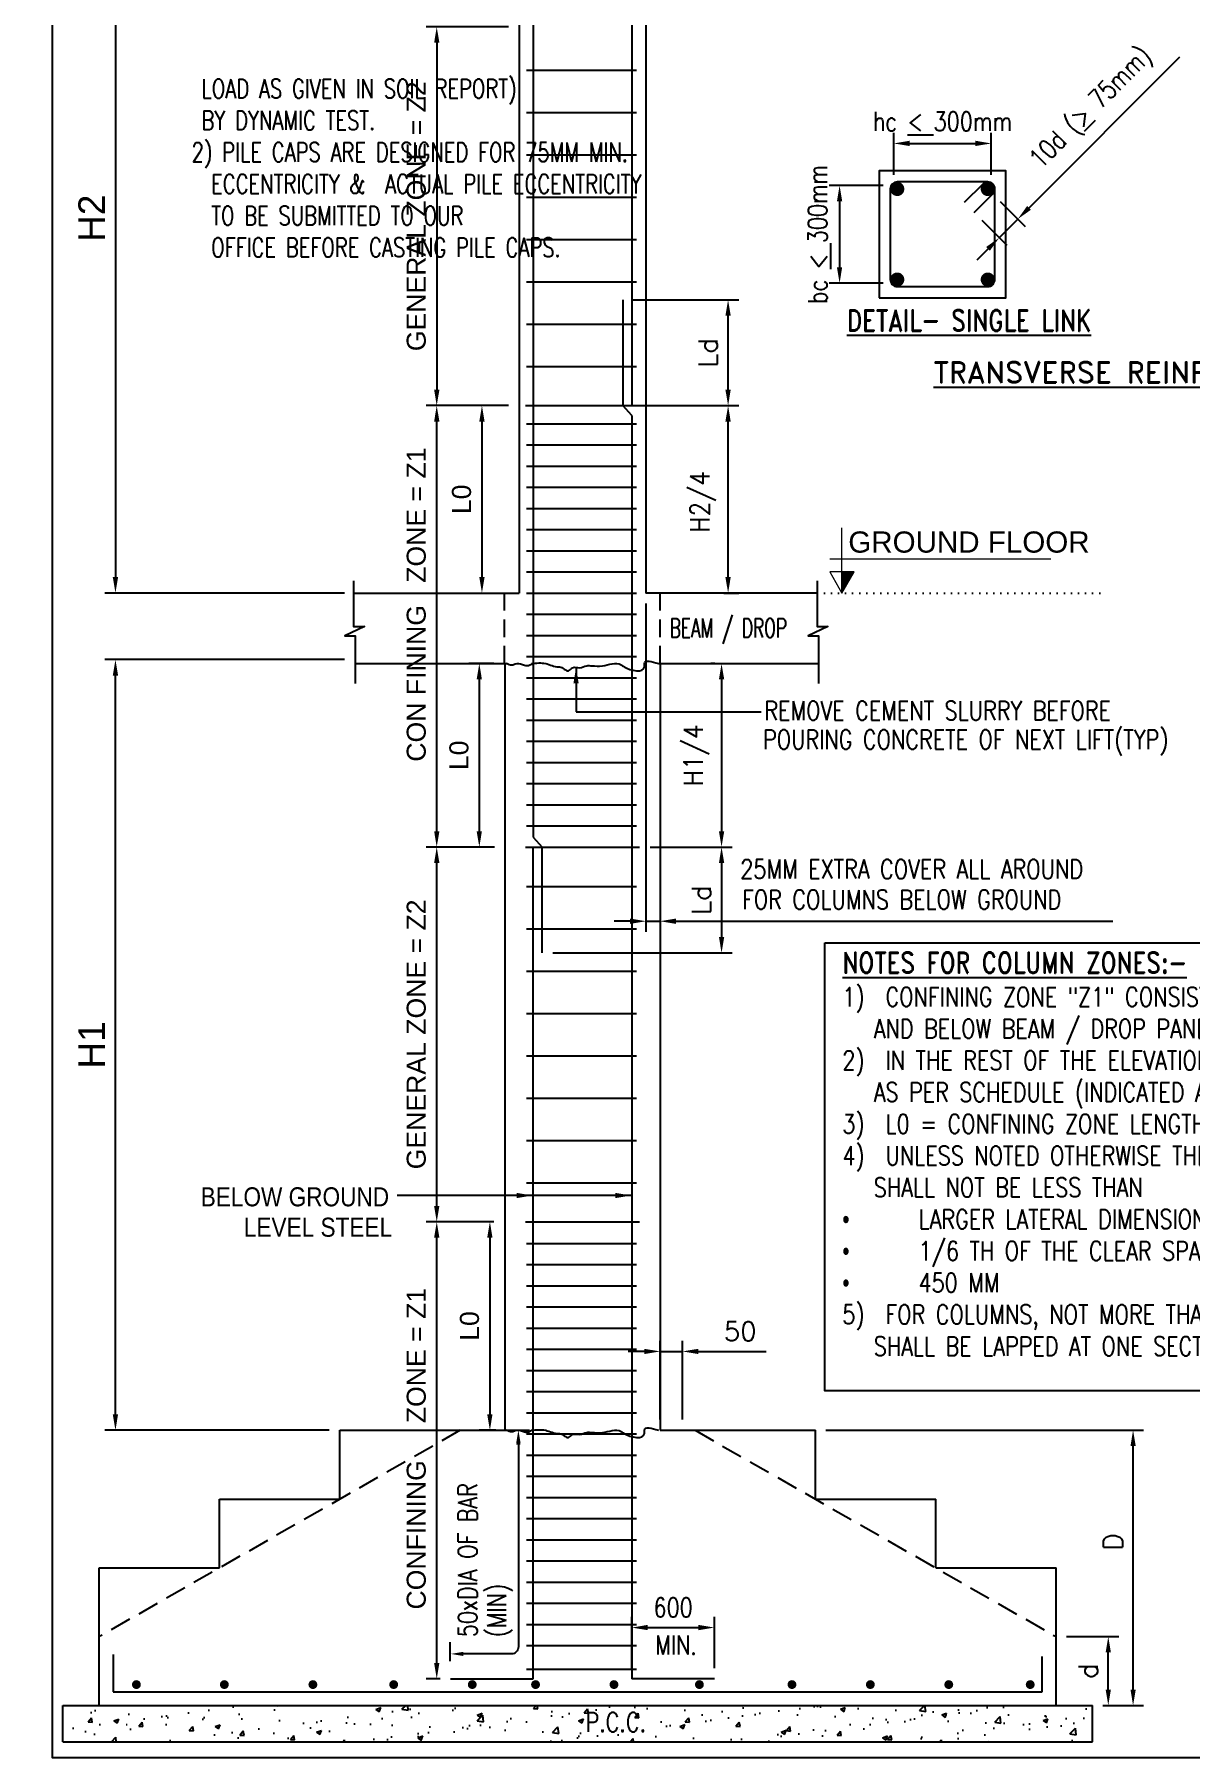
# Model space of a CAD drawing. Header units: inches. Extents: x 74008 to 297778, y 30011 to 129011.
# Drawn here: x 115910 to 132305, y 83431 to 107851 of the extents above; entities that cross this region are included whole.
import ezdxf

# ---------------------------------------------------------------- set-up
doc = ezdxf.new("R2010")
doc.units = ezdxf.units.IN
doc.header["$MEASUREMENT"] = 0
doc.linetypes.add('DOT', pattern=[0.25, 0, -0.25])
doc.linetypes.add('HIDDEN', pattern=[0.375, 0.25, -0.125])
for name, color, linetype in [('BEAM', 7, 'Continuous'), ('BEAM_BAR', 4, 'Continuous'), ('BEAM_DETAILING_DIMENSION_ARROW', 9, 'Continuous'), ('BEAM_DETAILING_TITLE', 7, 'Continuous'), ('BEAM_LAYOUT_TEXT', 7, 'Continuous'), ('BEAM_STEEL_TEXT', 7, 'Continuous'), ('HATCH', 8, 'Continuous'), ('TEXT', 7, 'Continuous')]:
    doc.layers.add(name, color=color, linetype=linetype)
doc.layers.add('Level', color=1, linetype='Continuous', lineweight=15)
doc.styles.add('ARIAL', font='arial.ttf')
doc.styles.add('ROMAND', font='romanD.shx')
doc.styles.add('ROMANS', font='romans.shx')
doc.dimstyles.new('DIM-150', dxfattribs={"dimscale": 150, "dimtxt": 1.8, "dimasz": 1.25, "dimexe": 1, "dimexo": 1, "dimgap": 1, "dimtad": 1, "dimdec": 0, "dimzin": 0, "dimdsep": 46, "dimtxsty": 'ROMANS', "dimblk2": 'DOT', "dimcen": 0.0625, "dimdle": 0.5, "dimclrd": 9, "dimclre": 9, "dimclrt": 7, "dimadec": 0, "dimazin": 0, "dimtfac": 1, "dimtdec": 0, "dimtmove": 0, "dimatfit": 3, "dimfxl": 0, "dimtolj": 1, "dimtzin": 3, "dimarcsym": 0})

# ---------------------------------------------------------------- blocks, each defined once
blk = doc.blocks.new('*D102')
at = {"layer": 'BEAM_DETAILING_DIMENSION_ARROW', "color": 9, "lineweight": -2}
for p, q in [((122632, 102591), (122106, 102591)), ((122256, 102366), (122256, 100160)), ((122089, 99935), (122406, 99935))]:
    blk.add_line(p, q, dxfattribs=at)
at = {"layer": 'BEAM_DETAILING_DIMENSION_ARROW', "color": 9}
for points in [[(122219, 102366), (122294, 102366), (122256, 102591)], [(122219, 100160), (122294, 100160), (122256, 99935)]]:
    blk.add_solid(points, dxfattribs=at)
at = {"layer": 'DEFPOINTS', "color": 0}
for p in [(122782, 102591), (121939, 99935), (122256, 99935)]:
    blk.add_point(p, dxfattribs=at)
at = {"layer": 'BEAM_DETAILING_DIMENSION_ARROW', "color": 7, "insert": (121968, 101263), "char_height": 270, "attachment_point": 5, "rotation": 90, "style": 'ROMANS'}
blk.add_mtext('\\A1;{\\fArial|b0|i0|c0|p34;\\C6;L0}', dxfattribs=at)
blk = doc.blocks.new('_DOT')
at = {"color": 0, "linetype": 'ByBlock'}
blk.add_line((-0.5, 0), (-1, 0), dxfattribs=at)
at = {"color": 0, "linetype": 'ByBlock', "const_width": 0.5}
blk.add_lwpolyline([(-0.25, 0, 1), (0.25, 0, 1)], format="xyb", close=True, dxfattribs=at)
blk = doc.blocks.new('*D103')
at = {"layer": 'BEAM_DETAILING_DIMENSION_ARROW', "color": 9, "lineweight": -2}
for p, q in [((122427, 98935), (122069, 98935)), ((122219, 98710), (122219, 96560)), ((122432, 96335), (122069, 96335))]:
    blk.add_line(p, q, dxfattribs=at)
at = {"layer": 'BEAM_DETAILING_DIMENSION_ARROW', "color": 9}
for points in [[(122181, 98710), (122256, 98710), (122219, 98935)], [(122181, 96560), (122256, 96560), (122219, 96335)]]:
    blk.add_solid(points, dxfattribs=at)
at = {"layer": 'DEFPOINTS', "color": 0}
for p in [(122577, 98935), (122219, 96335), (122582, 96335)]:
    blk.add_point(p, dxfattribs=at)
at = {"layer": 'BEAM_DETAILING_DIMENSION_ARROW', "color": 7, "insert": (121931, 97635), "char_height": 270, "attachment_point": 5, "rotation": 90, "style": 'ROMANS'}
blk.add_mtext('\\A1;{\\fArial|b0|i0|c0|p34;\\C6;L0}', dxfattribs=at)
blk = doc.blocks.new('*D104')
at = {"layer": 'BEAM_DETAILING_DIMENSION_ARROW', "color": 9, "lineweight": -2}
for p, q in [((124382, 84696), (124382, 85423)), ((124607, 85273), (125327, 85273)), ((125552, 84696), (125552, 85423))]:
    blk.add_line(p, q, dxfattribs=at)
at = {"layer": 'BEAM_DETAILING_DIMENSION_ARROW', "color": 9}
for points in [[(124607, 85311), (124607, 85236), (124382, 85273)], [(125327, 85311), (125327, 85236), (125552, 85273)]]:
    blk.add_solid(points, dxfattribs=at)
at = {"layer": 'DEFPOINTS', "color": 0}
for p in [(125552, 85273), (124382, 84546), (125552, 84546)]:
    blk.add_point(p, dxfattribs=at)
at = {"layer": 'BEAM_DETAILING_DIMENSION_ARROW', "color": 7, "insert": (124967, 85558), "char_height": 270, "attachment_point": 5, "style": 'ROMANS'}
blk.add_mtext('\\A1;{\\W0.8;600}', dxfattribs=at)
blk = doc.blocks.new('*D105')
at = {"layer": 'BEAM_DETAILING_DIMENSION_ARROW', "color": 9, "lineweight": -2}
for p, q in [((130547, 85145), (131288, 85145)), ((131138, 84395), (131138, 84920)), ((131062, 84170), (131288, 84170))]:
    blk.add_line(p, q, dxfattribs=at)
at = {"layer": 'BEAM_DETAILING_DIMENSION_ARROW', "color": 9}
for points in [[(131101, 84920), (131176, 84920), (131138, 85145)], [(131101, 84395), (131176, 84395), (131138, 84170)]]:
    blk.add_solid(points, dxfattribs=at)
at = {"layer": 'DEFPOINTS', "color": 0}
for p in [(130397, 85145), (131138, 85145), (130912, 84170)]:
    blk.add_point(p, dxfattribs=at)
at = {"layer": 'BEAM_DETAILING_DIMENSION_ARROW', "color": 7, "insert": (130853, 84657), "char_height": 270, "attachment_point": 5, "rotation": 90, "style": 'ROMANS'}
blk.add_mtext('\\A1;d', dxfattribs=at)
blk = doc.blocks.new('*D106')
at = {"layer": 'BEAM_DETAILING_DIMENSION_ARROW', "color": 9, "lineweight": -2}
for p, q in [((124557, 89187), (124332, 89187)), ((124782, 88220), (124782, 89337)), ((124782, 89187), (125101, 89187)), ((125101, 88220), (125101, 89337)), ((125326, 89187), (126288, 89187))]:
    blk.add_line(p, q, dxfattribs=at)
at = {"layer": 'BEAM_DETAILING_DIMENSION_ARROW', "color": 9}
for points in [[(124557, 89224), (124557, 89149), (124782, 89187)], [(125326, 89224), (125326, 89149), (125101, 89187)]]:
    blk.add_solid(points, dxfattribs=at)
at = {"layer": 'DEFPOINTS', "color": 0}
for p in [(124782, 89187), (124782, 88070), (125101, 88070)]:
    blk.add_point(p, dxfattribs=at)
at = {"layer": 'BEAM_DETAILING_DIMENSION_ARROW', "color": 7, "insert": (125919, 89472), "char_height": 270, "attachment_point": 5, "style": 'ROMANS'}
blk.add_mtext('\\A1;50', dxfattribs=at)
blk = doc.blocks.new('*D107')
at = {"layer": 'BEAM_DETAILING_DIMENSION_ARROW', "color": 9, "lineweight": -2}
for p, q in [((127135, 88070), (131640, 88070)), ((131490, 84395), (131490, 87845)), ((131244, 84170), (131640, 84170))]:
    blk.add_line(p, q, dxfattribs=at)
at = {"layer": 'BEAM_DETAILING_DIMENSION_ARROW', "color": 9}
for points in [[(131453, 87845), (131528, 87845), (131490, 88070)], [(131453, 84395), (131528, 84395), (131490, 84170)]]:
    blk.add_solid(points, dxfattribs=at)
at = {"layer": 'DEFPOINTS', "color": 0}
for p in [(126985, 88070), (131490, 88070), (131094, 84170)]:
    blk.add_point(p, dxfattribs=at)
at = {"layer": 'BEAM_DETAILING_DIMENSION_ARROW', "color": 7, "insert": (131205, 86490), "char_height": 270, "attachment_point": 5, "rotation": 90, "style": 'ROMANS'}
blk.add_mtext('\\A1;D', dxfattribs=at)
blk = doc.blocks.new('*D108')
at = {"layer": 'BEAM_DETAILING_DIMENSION_ARROW', "color": 9, "lineweight": -2}
for p, q in [((124582, 99785), (124582, 95134)), ((124357, 95284), (124132, 95284)), ((124582, 95284), (124782, 95284)), ((124782, 95286), (124782, 95134)), ((125007, 95284), (131203, 95284))]:
    blk.add_line(p, q, dxfattribs=at)
at = {"layer": 'BEAM_DETAILING_DIMENSION_ARROW', "color": 9}
for points in [[(124357, 95321), (124357, 95246), (124582, 95284)], [(125007, 95321), (125007, 95246), (124782, 95284)]]:
    blk.add_solid(points, dxfattribs=at)
at = {"layer": 'DEFPOINTS', "color": 0}
for p in [(124582, 99935), (124582, 95284), (124782, 95436)]:
    blk.add_point(p, dxfattribs=at)
blk = doc.blocks.new('*D45')
at = {"layer": 'BEAM_DETAILING_DIMENSION_ARROW', "color": 9, "lineweight": -2}
for p, q in [((128096, 105861), (128096, 106457)), ((128321, 106307), (129254, 106307)), ((129479, 105861), (129479, 106457))]:
    blk.add_line(p, q, dxfattribs=at)
at = {"layer": 'BEAM_DETAILING_DIMENSION_ARROW', "color": 9}
for points in [[(128321, 106345), (128321, 106270), (128096, 106307)], [(129254, 106345), (129254, 106270), (129479, 106307)]]:
    blk.add_solid(points, dxfattribs=at)
at = {"layer": 'DEFPOINTS', "color": 0}
for p in [(129479, 106307), (128096, 105711), (129479, 105711)]:
    blk.add_point(p, dxfattribs=at)
at = {"layer": 'BEAM_DETAILING_DIMENSION_ARROW', "color": 7, "insert": (128787, 106619), "char_height": 270, "attachment_point": 5, "style": 'ROMANS'}
blk.add_mtext('\\A1;{\\W0.8;hc \\L<\\l 300mm}', dxfattribs=at)
blk = doc.blocks.new('*D46')
at = {"layer": 'BEAM_DETAILING_DIMENSION_ARROW', "color": 9, "lineweight": -2}
for p, q in [((127946, 105711), (127178, 105711)), ((127328, 105486), (127328, 104553)), ((127946, 104328), (127178, 104328))]:
    blk.add_line(p, q, dxfattribs=at)
at = {"layer": 'BEAM_DETAILING_DIMENSION_ARROW', "color": 9}
for points in [[(127290, 105486), (127365, 105486), (127328, 105711)], [(127290, 104553), (127365, 104553), (127328, 104328)]]:
    blk.add_solid(points, dxfattribs=at)
at = {"layer": 'DEFPOINTS', "color": 0}
for p in [(128096, 105711), (127328, 104328), (128096, 104328)]:
    blk.add_point(p, dxfattribs=at)
at = {"layer": 'BEAM_DETAILING_DIMENSION_ARROW', "color": 7, "insert": (127016, 105019), "char_height": 270, "attachment_point": 5, "rotation": 90, "style": 'ROMANS'}
blk.add_mtext('\\A1;{\\W0.8;bc \\L<\\l 300mm}', dxfattribs=at)
blk = doc.blocks.new('*D198')
at = {"layer": 'BEAM_DETAILING_DIMENSION_ARROW', "color": 9, "lineweight": -2}
for p, q in [((130015, 105394), (132153, 107533)), ((129606, 105484), (129962, 105129)), ((129343, 105221), (129698, 104865)), ((129592, 104971), (129855, 105235)), ((129433, 104812), (129274, 104653))]:
    blk.add_line(p, q, dxfattribs=at)
at = {"layer": 'BEAM_DETAILING_DIMENSION_ARROW', "color": 9}
for points in [[(129988, 105421), (130041, 105367), (129855, 105235)], [(129406, 104839), (129459, 104786), (129592, 104971)]]:
    blk.add_solid(points, dxfattribs=at)
at = {"layer": 'DEFPOINTS', "color": 0}
for p in [(129500, 105590), (129236, 105327), (129855, 105235)]:
    blk.add_point(p, dxfattribs=at)
at = {"layer": 'BEAM_DETAILING_DIMENSION_ARROW', "color": 7, "insert": (130912, 106794), "char_height": 270, "attachment_point": 5, "rotation": 45, "style": 'ROMANS'}
blk.add_mtext('\\A1;{\\W0.8;10d (\\L>\\l 75mm)}', dxfattribs=at)
blk = doc.blocks.new('*D202')
at = {"layer": 'BEAM_DETAILING_DIMENSION_ARROW', "color": 9, "lineweight": -2}
for p, q in [((120306, 110558), (116909, 110558)), ((117059, 110333), (117059, 100160)), ((120306, 99935), (116909, 99935))]:
    blk.add_line(p, q, dxfattribs=at)
at = {"layer": 'BEAM_DETAILING_DIMENSION_ARROW', "color": 9}
for points in [[(117021, 110333), (117096, 110333), (117059, 110558)], [(117021, 100160), (117096, 100160), (117059, 99935)]]:
    blk.add_solid(points, dxfattribs=at)
at = {"layer": 'DEFPOINTS', "color": 0}
for p in [(120456, 110558), (117059, 99935), (120456, 99935)]:
    blk.add_point(p, dxfattribs=at)
at = {"layer": 'BEAM_DETAILING_DIMENSION_ARROW', "color": 7, "insert": (116721, 105247), "char_height": 270, "attachment_point": 5, "rotation": 90, "style": 'ROMANS'}
blk.add_mtext('\\A1;{\\fArial|b0|i0|c0|p34;\\H1.3889x;\\C6;H2}', dxfattribs=at)
blk = doc.blocks.new('*D203')
at = {"layer": 'BEAM_DETAILING_DIMENSION_ARROW', "color": 9, "lineweight": -2}
for p, q in [((120306, 98991), (116909, 98991)), ((117059, 88295), (117059, 98766)), ((120092, 88070), (116909, 88070))]:
    blk.add_line(p, q, dxfattribs=at)
at = {"layer": 'BEAM_DETAILING_DIMENSION_ARROW', "color": 9}
for points in [[(117021, 98766), (117096, 98766), (117059, 98991)], [(117021, 88295), (117096, 88295), (117059, 88070)]]:
    blk.add_solid(points, dxfattribs=at)
at = {"layer": 'DEFPOINTS', "color": 0}
for p in [(117059, 98991), (120456, 98991), (120242, 88070)]:
    blk.add_point(p, dxfattribs=at)
at = {"layer": 'BEAM_DETAILING_DIMENSION_ARROW', "color": 7, "insert": (116721, 93530), "char_height": 270, "attachment_point": 5, "rotation": 90, "style": 'ROMANS'}
blk.add_mtext('\\A1;{\\fArial|b0|i0|c0|p34;\\H1.3889x;\\C6;H1}', dxfattribs=at)
blk = doc.blocks.new('*D15')
at = {"layer": 'BEAM_DETAILING_DIMENSION_ARROW', "color": 9, "lineweight": -2}
for p, q in [((122427, 91024), (122219, 91024)), ((122369, 90799), (122369, 88295)), ((122455, 88070), (122219, 88070))]:
    blk.add_line(p, q, dxfattribs=at)
at = {"layer": 'BEAM_DETAILING_DIMENSION_ARROW', "color": 9}
for points in [[(122331, 90799), (122406, 90799), (122369, 91024)], [(122331, 88295), (122406, 88295), (122369, 88070)]]:
    blk.add_solid(points, dxfattribs=at)
at = {"layer": 'DEFPOINTS', "color": 0}
for p in [(122577, 91024), (122369, 88070), (122605, 88070)]:
    blk.add_point(p, dxfattribs=at)
at = {"layer": 'BEAM_DETAILING_DIMENSION_ARROW', "color": 7, "insert": (122081, 89547), "char_height": 270, "attachment_point": 5, "rotation": 90, "style": 'ROMANS'}
blk.add_mtext('\\A1;{\\fArial|b0|i0|c0|p34;\\C6;L0}', dxfattribs=at)
blk = doc.blocks.new('*D188')
at = {"layer": 'BEAM_DETAILING_DIMENSION_ARROW', "color": 9, "lineweight": -2}
for p, q in [((122427, 91024), (121465, 91024)), ((121615, 84771), (121615, 90799)), ((121662, 84546), (121465, 84546))]:
    blk.add_line(p, q, dxfattribs=at)
at = {"layer": 'BEAM_DETAILING_DIMENSION_ARROW', "color": 9}
for points in [[(121578, 90799), (121653, 90799), (121615, 91024)], [(121578, 84771), (121653, 84771), (121615, 84546)]]:
    blk.add_solid(points, dxfattribs=at)
at = {"layer": 'DEFPOINTS', "color": 0}
for p in [(121615, 91024), (122577, 91024), (121812, 84546)]:
    blk.add_point(p, dxfattribs=at)
at = {"layer": 'BEAM_DETAILING_DIMENSION_ARROW', "color": 7, "insert": (121326, 87808), "char_height": 270, "attachment_point": 5, "rotation": 90, "style": 'ROMANS'}
blk.add_mtext('\\A1;{\\fArial|b0|i0|c0|p34;\\C6;CONFINING     ZONE = Z1}', dxfattribs=at)
blk = doc.blocks.new('*D16')
at = {"layer": 'BEAM_DETAILING_DIMENSION_ARROW', "color": 9, "lineweight": -2}
for p, q in [((122322, 102591), (121465, 102591)), ((121615, 96560), (121615, 102366)), ((122268, 96335), (121465, 96335))]:
    blk.add_line(p, q, dxfattribs=at)
at = {"layer": 'BEAM_DETAILING_DIMENSION_ARROW', "color": 9}
for points in [[(121578, 102366), (121653, 102366), (121615, 102591)], [(121578, 96560), (121653, 96560), (121615, 96335)]]:
    blk.add_solid(points, dxfattribs=at)
at = {"layer": 'DEFPOINTS', "color": 0}
for p in [(121615, 102591), (122472, 102591), (122418, 96335)]:
    blk.add_point(p, dxfattribs=at)
at = {"layer": 'BEAM_DETAILING_DIMENSION_ARROW', "color": 7, "insert": (121326, 99771), "char_height": 270, "attachment_point": 5, "rotation": 90, "style": 'ROMANS'}
blk.add_mtext('\\A1;{\\fArial|b0|i0|c0|p34;\\C6;CON FINING   ZONE = Z1}', dxfattribs=at)
blk = doc.blocks.new('*D17')
at = {"layer": 'BEAM_DETAILING_DIMENSION_ARROW', "color": 9, "lineweight": -2}
for p, q in [((122432, 96335), (121465, 96335)), ((121615, 91249), (121615, 96110)), ((122427, 91024), (121465, 91024))]:
    blk.add_line(p, q, dxfattribs=at)
at = {"layer": 'BEAM_DETAILING_DIMENSION_ARROW', "color": 9}
for points in [[(121578, 96110), (121653, 96110), (121615, 96335)], [(121578, 91249), (121653, 91249), (121615, 91024)]]:
    blk.add_solid(points, dxfattribs=at)
at = {"layer": 'DEFPOINTS', "color": 0}
for p in [(121615, 96335), (122582, 96335), (122577, 91024)]:
    blk.add_point(p, dxfattribs=at)
at = {"layer": 'BEAM_DETAILING_DIMENSION_ARROW', "color": 7, "insert": (121326, 93680), "char_height": 270, "attachment_point": 5, "rotation": 90, "style": 'ROMANS'}
blk.add_mtext('\\A1;{\\fArial|b0|i0|c0|p34;\\C6;GENERAL ZONE = Z2}', dxfattribs=at)
blk = doc.blocks.new('*D18')
at = {"layer": 'BEAM_DETAILING_DIMENSION_ARROW', "color": 9, "lineweight": -2}
for p, q in [((122632, 107958), (121465, 107958)), ((121615, 107733), (121615, 102816)), ((122632, 102591), (121465, 102591))]:
    blk.add_line(p, q, dxfattribs=at)
at = {"layer": 'BEAM_DETAILING_DIMENSION_ARROW', "color": 9}
for points in [[(121578, 107733), (121653, 107733), (121615, 107958)], [(121578, 102816), (121653, 102816), (121615, 102591)]]:
    blk.add_solid(points, dxfattribs=at)
at = {"layer": 'DEFPOINTS', "color": 0}
for p in [(122782, 107958), (121615, 102591), (122782, 102591)]:
    blk.add_point(p, dxfattribs=at)
at = {"layer": 'BEAM_DETAILING_DIMENSION_ARROW', "color": 7, "insert": (121326, 105275), "char_height": 270, "attachment_point": 5, "rotation": 90, "style": 'ROMANS'}
blk.add_mtext('\\A1;{\\fArial|b0|i0|c0|p34;\\C6;GENERAL ZONE = Z2}', dxfattribs=at)
blk = doc.blocks.new('*D149')
at = {"layer": 'BEAM_DETAILING_DIMENSION_ARROW', "color": 9, "lineweight": -2}
for p, q in [((124402, 102591), (125897, 102591)), ((125747, 100160), (125747, 102366)), ((125688, 99935), (125897, 99935))]:
    blk.add_line(p, q, dxfattribs=at)
at = {"layer": 'BEAM_DETAILING_DIMENSION_ARROW', "color": 9}
for points in [[(125709, 102366), (125784, 102366), (125747, 102591)], [(125709, 100160), (125784, 100160), (125747, 99935)]]:
    blk.add_solid(points, dxfattribs=at)
at = {"layer": 'DEFPOINTS', "color": 0}
for p in [(124252, 102591), (125747, 102591), (125538, 99935)]:
    blk.add_point(p, dxfattribs=at)
at = {"layer": 'BEAM_DETAILING_DIMENSION_ARROW', "color": 7, "insert": (125391, 101229), "char_height": 270, "attachment_point": 5, "rotation": 90, "style": 'ROMANS'}
blk.add_mtext('\\A1;{\\W0.9;H2/4}', dxfattribs=at)
blk = doc.blocks.new('*D150')
at = {"layer": 'BEAM', "color": 9, "lineweight": -2}
for p, q in [((124402, 104091), (125897, 104091)), ((125747, 102816), (125747, 103866)), ((124402, 102591), (125897, 102591))]:
    blk.add_line(p, q, dxfattribs=at)
at = {"layer": 'BEAM', "color": 9}
for points in [[(125709, 103866), (125784, 103866), (125747, 104091)], [(125709, 102816), (125784, 102816), (125747, 102591)]]:
    blk.add_solid(points, dxfattribs=at)
at = {"layer": 'DEFPOINTS', "color": 0}
for p in [(124252, 104091), (125747, 104091), (124252, 102591)]:
    blk.add_point(p, dxfattribs=at)
at = {"layer": 'BEAM', "color": 7, "insert": (125462, 103341), "char_height": 270, "attachment_point": 5, "rotation": 90, "style": 'ROMANS'}
blk.add_mtext('\\A1;Ld', dxfattribs=at)
blk = doc.blocks.new('*D144')
at = {"layer": 'BEAM_DETAILING_DIMENSION_ARROW', "color": 9, "lineweight": -2}
for p, q in [((125561, 98935), (125504, 98935)), ((125654, 98710), (125654, 96560)), ((124872, 96335), (125804, 96335))]:
    blk.add_line(p, q, dxfattribs=at)
at = {"layer": 'BEAM_DETAILING_DIMENSION_ARROW', "color": 9}
for points in [[(125617, 98710), (125692, 98710), (125654, 98935)], [(125617, 96560), (125692, 96560), (125654, 96335)]]:
    blk.add_solid(points, dxfattribs=at)
at = {"layer": 'DEFPOINTS', "color": 0}
for p in [(125711, 98935), (124722, 96335), (125654, 96335)]:
    blk.add_point(p, dxfattribs=at)
at = {"layer": 'BEAM_DETAILING_DIMENSION_ARROW', "color": 7, "insert": (125299, 97635), "char_height": 270, "attachment_point": 5, "rotation": 90, "style": 'ROMANS'}
blk.add_mtext('\\A1;{\\W0.9;H1/4}', dxfattribs=at)
blk = doc.blocks.new('*D145')
at = {"layer": 'BEAM', "color": 9, "lineweight": -2}
for p, q in [((124642, 96335), (125804, 96335)), ((125654, 96110), (125654, 95060)), ((123262, 94835), (125804, 94835))]:
    blk.add_line(p, q, dxfattribs=at)
at = {"layer": 'BEAM', "color": 9}
for points in [[(125617, 96110), (125692, 96110), (125654, 96335)], [(125617, 95060), (125692, 95060), (125654, 94835)]]:
    blk.add_solid(points, dxfattribs=at)
at = {"layer": 'DEFPOINTS', "color": 0}
for p in [(124492, 96335), (123112, 94835), (125654, 94835)]:
    blk.add_point(p, dxfattribs=at)
at = {"layer": 'BEAM', "color": 7, "insert": (125369, 95585), "char_height": 270, "attachment_point": 5, "rotation": 90, "style": 'ROMANS'}
blk.add_mtext('\\A1;Ld', dxfattribs=at)

msp = doc.modelspace()

# ---------------------------------------------------------------- hatches: boundary and pattern name
at = {"layer": 'HATCH'}
h = msp.add_hatch(dxfattribs=at)
h.set_pattern_fill('AR-CONC', color=8, scale=100, style=0)
h.set_pattern_definition([(50, (40017.97, 105445.5), (717.26, -62.752), [75, -825]), (355, (40018, 105445.5), (-138.7513, 752.192), [60, -660]), (100.4514, (40077.74, 105440.3), (578.5094, 689.4395), [63.74, -701.142]), (46.1842, (40018, 105645.5), (1067.241, -165.519), [112.5, -1237.5]), (96.6356, (40106.9, 105631.7), (934.663, 974.118), [95.61, -1051.713]), (351.1842, (40018, 105645.5), (934.662, 974.119), [90, -990]), (21, (40117.97, 105595.5), (596.907, -402.619), [75, -825]), (326, (40118, 105595.5), (243.3153, 725.15), [60, -660]), (71.4514, (40167.7, 105561.95), (840.2226, 322.5305), [63.74, -701.142]), (37.5, (40017.97, 105445.5), (12.15986, 332.89385), [0, -652, 0, -670, 0, -662.5]), (7.5, (40017.97, 105445.5), (263.0695, 394.4117), [0, -382, 0, -637, 0, -252.5]), (327.5, (39794.97, 105445.5), (533.8224, -22.5549), [0, -250, 0, -780, 0, -1035]), (317.5, (39694.97, 105445.5), (583.1862, 100.105), [0, -325, 0, -518, 0, -735])])
h.paths.add_polyline_path([(116314.9, 84169.5), (116314.9, 83654.5), (130912.4, 83654.5), (130912.4, 84169.5)])
at = {"layer": 'Level'}
msp.add_hatch(color=11, dxfattribs=at).paths.add_polyline_path([(127534.8, 100235.8), (127361.4, 100235.8), (127361.4, 99935.5)])

# ---------------------------------------------------------------- linework, layer by layer
at = {"color": 6, "linetype": 'DOT', "ltscale": 400}
msp.add_line((131016.3, 99935.5), (127008.1, 99935.5), dxfattribs=at)
at = {"color": 8}
msp.add_lwpolyline([(140519.5, 127814.7), (116160.1, 127814.7), (116160.1, 83431.1), (140519.5, 83431.1)], close=True, dxfattribs=at)
at = {"layer": 'BEAM'}
for p, q in [((122782.4, 110558.3), (122782.4, 99935.5)), ((124582.4, 110558.3), (124582.4, 99935.5)), ((120436.1, 99935.5), (122782.4, 99935.5)), ((127008.1, 99935.5), (124582.4, 99935.5)), ((120456.2, 98935.5), (122604.6, 98935.5)), ((122582.4, 98929.5), (122582.4, 88069.5)), ((124760.1, 98935.5), (127028.2, 98935.5)), ((124782.4, 98935.5), (124782.4, 88069.5)), ((120242.4, 87094.5), (120242.4, 88069.5)), ((120242.4, 88069.5), (122582.4, 88069.5)), ((124782.4, 88069.5), (126984.9, 88069.5)), ((124960.1, 88069.5), (126943.7, 88069.5)), ((126984.9, 87094.5), (126984.9, 88069.5)), ((118536.1, 87094.5), (120242.4, 87094.5)), ((118536.1, 86119.5), (118536.1, 87094.5)), ((126984.9, 87094.5), (128691.1, 87094.5)), ((128691.1, 86119.5), (128691.1, 87094.5)), ((116829.9, 86119.5), (118536.1, 86119.5)), ((116829.9, 84169.5), (116829.9, 86119.5)), ((128691.1, 86119.5), (130397.4, 86119.5)), ((130397.4, 84169.5), (130397.4, 86119.5)), ((116314.9, 84169.5), (130912.4, 84169.5)), ((116314.9, 83654.5), (116314.9, 84169.5)), ((130912.4, 83654.5), (130912.4, 84169.5)), ((116314.9, 83654.5), (130912.4, 83654.5))]:
    msp.add_line(p, q, dxfattribs=at)
at = {"layer": 'BEAM', "color": 8, "linetype": 'HIDDEN', "ltscale": 1000}
for p, q in [((122576.6, 98935.5), (122576.6, 99935.5)), ((124782.4, 98935.5), (124782.4, 99935.5))]:
    msp.add_line(p, q, dxfattribs=at)
at = {"layer": 'BEAM', "color": 8, "linetype": 'HIDDEN', "ltscale": 1200}
for p, q in [((121948.6, 88069.5), (116829.9, 85144.5)), ((125278.6, 88069.5), (130397.4, 85144.5))]:
    msp.add_line(p, q, dxfattribs=at)
at = {"layer": 'BEAM'}
msp.add_lwpolyline([(127887.5, 104119.4), (129687.5, 104119.4), (129687.5, 105919.4), (127887.5, 105919.4)], close=True, dxfattribs=at)
at = {"layer": 'BEAM', "color": 8}
for points in [[(120436.1, 100106.4), (120436.1, 99462.7), (120588.4, 99462.7), (120312.2, 99329.5), (120456.2, 99329.5), (120456.2, 98652.4)], [(127008.1, 100106.4), (127008.1, 99462.7), (127160.4, 99462.7), (126884.3, 99329.5), (127028.2, 99329.5), (127028.2, 98652.4)]]:
    msp.add_lwpolyline(points, dxfattribs=at)
msp.add_lwpolyline([(127118.3, 94978), (139351, 94978), (139351, 88629), (127118.3, 88629)], close=True, dxfattribs=at)
at = {"layer": 'BEAM'}
for points in [[(122982.4, 98935.5), (122892.3, 98902), (122829.3, 98917), (122728.3, 98928), (122680.3, 98912), (122604.6, 98935.5)], [(122960.1, 98935.5), (123160.1, 98935.5), (123341.1, 98890.2), (123355.1, 98890.2), (123484.1, 98833.2), (123541.1, 98876.2), (123642.1, 98876.2), (123742.1, 98904.2), (123813.1, 98904.2), (123963.9, 98904.2), (124229.1, 98919.2), (124272.1, 98890.2), (124560.1, 98890.2), (124560.1, 98935.5), (124760.1, 98935.5)], [(122960.1, 88069.5), (122892.3, 88036.1), (122829.3, 88051.1), (122728.3, 88062.1), (122680.3, 88046.1), (122604.6, 88069.5)], [(122960.1, 88069.5), (123160.1, 88069.5), (123341.1, 88024.3), (123355.1, 88024.3), (123484.1, 87967.3), (123541.1, 88010.3), (123642.1, 88010.3), (123742.1, 88038.3), (123813.1, 88038.3), (123963.9, 88038.3), (124229.1, 88053.3), (124272.1, 88024.3), (124560.1, 88024.3), (124560.1, 88069.5), (124760.1, 88069.5)]]:
    msp.add_spline(points, degree=3, dxfattribs=at)
at = {"layer": 'BEAM_BAR'}
for p, q in [((124382.4, 124301.4), (124382.4, 102591.2)), ((122982.4, 119525.4), (122982.4, 96475.1)), ((124252.4, 104091.2), (124252.4, 102591.2)), ((124382.4, 102451.3), (124252.4, 102591.2)), ((124382.4, 102451.3), (124382.4, 84545.8)), ((122982.4, 96475.1), (123112.4, 96335.2)), ((122982.4, 84545.8), (122982.4, 96335.2)), ((123112.4, 94835.2), (123112.4, 96335.2)), ((117024.9, 84890.3), (117024.9, 84364.5)), ((130202.4, 84364.5), (130202.4, 84860.9)), ((121812.4, 84545.8), (122982.4, 84545.8)), ((125552.4, 84545.8), (124382.4, 84545.8)), ((117024.9, 84364.5), (130202.4, 84364.5))]:
    msp.add_line(p, q, dxfattribs=at)
at = {"layer": 'BEAM_BAR', "color": 3}
for p, q in [((122889.9, 107344), (124449.4, 107344)), ((122889.9, 106744), (124449.4, 106744)), ((122889.9, 106144), (124449.4, 106144)), ((122889.9, 105544), (124449.4, 105544)), ((122889.9, 104944), (124449.4, 104944)), ((122889.9, 104344), (124449.4, 104344)), ((122889.9, 103744), (124449.4, 103744)), ((122889.9, 103144), (124449.4, 103144)), ((122872.4, 102591.2), (124492.4, 102591.2)), ((122889.9, 102335.2), (124449.4, 102335.2)), ((122889.9, 102035.2), (124449.4, 102035.2)), ((122889.9, 101735.2), (124449.4, 101735.2)), ((122889.9, 101435.2), (124449.4, 101435.2)), ((122889.9, 101135.2), (124449.4, 101135.2)), ((122889.9, 100835.2), (124449.4, 100835.2)), ((122889.9, 100535.2), (124449.4, 100535.2)), ((122889.9, 100235.2), (124449.4, 100235.2)), ((122889.9, 99935.2), (124449.4, 99935.2)), ((122889.9, 99635.2), (124449.4, 99635.2)), ((122889.9, 99335.2), (124449.4, 99335.2)), ((122889.9, 99035.2), (124449.4, 99035.2)), ((122889.9, 98735.2), (124449.4, 98735.2)), ((122889.9, 98435.2), (124449.4, 98435.2)), ((122889.9, 98135.2), (124449.4, 98135.2)), ((122889.9, 97835.2), (124449.4, 97835.2)), ((122889.9, 97535.2), (124449.4, 97535.2)), ((122889.9, 97235.2), (124449.4, 97235.2)), ((122889.9, 96935.2), (124449.4, 96935.2)), ((122889.9, 96635.2), (124449.4, 96635.2)), ((122872.4, 96335.2), (124492.4, 96335.2)), ((122889.9, 95776.7), (124449.4, 95776.7)), ((122889.9, 95176.7), (124449.4, 95176.7)), ((122889.9, 94576.7), (124449.4, 94576.7)), ((122889.9, 93976.7), (124449.4, 93976.7)), ((122889.9, 93376.7), (124449.4, 93376.7)), ((122889.9, 92776.7), (124449.4, 92776.7)), ((122889.9, 92176.7), (124449.4, 92176.7)), ((122889.9, 91576.7), (124449.4, 91576.7)), ((122872.4, 91023.8), (124492.4, 91023.8)), ((122889.9, 90718.2), (124449.4, 90718.2)), ((122889.9, 90418.2), (124449.4, 90418.2)), ((122889.9, 90118.2), (124449.4, 90118.2)), ((122889.9, 89818.2), (124449.4, 89818.2)), ((122889.9, 89518.2), (124449.4, 89518.2)), ((122889.9, 89218.2), (124449.4, 89218.2)), ((122889.9, 88918.2), (124449.4, 88918.2)), ((122889.9, 88618.2), (124449.4, 88618.2)), ((122889.9, 88318.2), (124449.4, 88318.2)), ((122889.9, 88018.2), (124449.4, 88018.2)), ((122889.9, 87718.2), (124449.4, 87718.2)), ((122889.9, 87418.2), (124449.4, 87418.2)), ((122889.9, 87118.2), (124449.4, 87118.2)), ((122889.9, 86818.2), (124449.4, 86818.2)), ((122889.9, 86518.2), (124449.4, 86518.2)), ((122889.9, 86218.2), (124449.4, 86218.2)), ((122889.9, 85918.2), (124449.4, 85918.2)), ((122889.9, 85618.2), (124449.4, 85618.2)), ((122889.9, 85318.2), (124449.4, 85318.2)), ((122889.9, 85018.2), (124449.4, 85018.2)), ((122889.9, 84685.3), (124449.4, 84685.3))]:
    msp.add_line(p, q, dxfattribs=at)
at = {"layer": 'BEAM_BAR'}
msp.add_lwpolyline([(128145.7, 104277.7), (129429.2, 104277.7, 0.4142136), (129529.2, 104377.7), (129529.2, 105661.2, 0.4142136), (129429.2, 105761.2), (128145.7, 105761.2, 0.4142136), (128045.7, 105661.2), (128045.7, 104377.7, 0.4142136)], format="xyb", close=True, dxfattribs=at)
at = {"layer": 'BEAM_BAR', "color": 7}
for points, const_width in [([(128095.7, 105661.2, 1), (128195.7, 105661.2, 1)], 100), ([(129479.2, 105661.2, -1), (129379.2, 105661.2, -1)], 100), ([(128095.7, 104377.7, -1), (128195.7, 104377.7, -1)], 100), ([(129479.2, 104377.7, 1), (129379.2, 104377.7, 1)], 100), ([(117325.1, 84465.3, -1), (117387.6, 84465.3, -1)], 62.5), ([(118572.1, 84465.3, -1), (118634.6, 84465.3, -1)], 62.5), ([(119827.6, 84465.3, -1), (119890.1, 84465.3, -1)], 62.5), ([(120973.4, 84465.3, -1), (121035.9, 84465.3, -1)], 62.5), ([(122087.7, 84465.3, -1), (122150.2, 84465.3, -1)], 62.5), ([(122985.1, 84465.3, -1), (123047.6, 84465.3, -1)], 62.5), ([(124097.1, 84465.3, -1), (124159.6, 84465.3, -1)], 62.5), ([(125309.1, 84465.3, -1), (125371.6, 84465.3, -1)], 62.5), ([(126621.1, 84465.3, -1), (126683.6, 84465.3, -1)], 62.5), ([(127733.1, 84465.3, -1), (127795.6, 84465.3, -1)], 62.5), ([(128845.1, 84465.3, -1), (128907.6, 84465.3, -1)], 62.5), ([(130000.1, 84465.3, -1), (130062.6, 84465.3, -1)], 62.5)]:
    msp.add_lwpolyline(points, format="xyb", close=True, dxfattribs=dict(at, const_width=const_width))
at = {"layer": 'BEAM_BAR'}
msp.add_lwpolyline([(129236.5, 105327), (129499.9, 105590.5, 1), (129358.5, 105731.9), (129095, 105468.4)], format="xyb", dxfattribs=at)
at = {"layer": 'BEAM_DETAILING_DIMENSION_ARROW', "color": 9}
for p, q in [((122580.8, 88069.5), (122931.7, 88069.5)), ((121805, 84794.8), (121805, 85067.5))]:
    msp.add_line(p, q, dxfattribs=at)
msp.add_lwpolyline([(122773, 87891.2), (122773, 84999.8, -0.4142136), (122673, 84899.8), (121993.7, 84899.8)], format="xyb", dxfattribs=at)
for points in [[(122743, 87891.2), (122773, 88071.2), (122803, 87891.2)], [(122743, 87866.2), (122773, 88046.2), (122803, 87866.2)], [(121993.7, 84869.8), (121813.7, 84899.8), (121993.7, 84929.8)]]:
    msp.add_solid(points, dxfattribs=at)
at = {"layer": 'Level'}
for p, q in [((127361.4, 99935.5), (127361.4, 100861)), ((127187.9, 100418.5), (130323.2, 100418.5))]:
    msp.add_line(p, q, dxfattribs=at)
msp.add_lwpolyline([(127361.4, 99935.5), (127534.8, 100235.8), (127187.9, 100235.8)], close=True, dxfattribs=at)

# ---------------------------------------------------------------- texts
at = {"layer": 'BEAM_DETAILING_TITLE', "color": 3, "style": 'ROMAND', "width": 0.8}
msp.add_text('%%UDETAIL- SINGLE LINK', height=300, dxfattribs=at).set_placement((127430.7, 103647.8))
at = {"layer": 'BEAM_DETAILING_TITLE', "color": 3, "style": 'ROMAND'}
msp.add_text('%%UTRANSVERSE REINFORCEMENT IN COLUMN', height=300, dxfattribs=at).set_placement((128658.6, 102913.6))
at = {"layer": 'BEAM_LAYOUT_TEXT', "color": 7, "style": 'ROMANS', "width": 0.8}
for s, p in [('50xDIA OF BAR', (122188.9, 85137.1)), ('(MIN)', (122600.7, 85137.1))]:
    msp.add_text(s, height=270, rotation=90, dxfattribs=at).set_placement(p)
at = {"layer": 'BEAM_STEEL_TEXT', "color": 7, "style": 'ROMANS'}
for s, width, p in [('BEAM / DROP', 0.65, (124919.2, 99304.9)), ('REMOVE CEMENT SLURRY BEFORE', 0.8, (126260.9, 98133)), ('POURING CONCRETE OF NEXT LIFT(TYP)', 0.8, (126241.9, 97724)), ('25MM EXTRA COVER ALL AROUND', 0.8, (125920.4, 95887.9)), ('FOR COLUMNS BELOW GROUND', 0.8, (125944.9, 95455.2)), ('MIN.', 0.8, (124711.1, 84890.4)), ('P.C.C.', 0.8, (123723.2, 83797.6))]:
    msp.add_text(s, height=270, dxfattribs=dict(at, width=width)).set_placement(p)
at = {"layer": 'BEAM_STEEL_TEXT', "color": 6, "style": 'ARIAL', "width": 0.85}
for s, p in [('BELOW GROUND', (118267.9, 91242.9)), ('LEVEL STEEL', (118879.7, 90812))]:
    msp.add_text(s, height=270, dxfattribs=at).set_placement(p)
at = {"layer": 'Level', "style": 'ARIAL'}
msp.add_text('GROUND FLOOR ', height=300, dxfattribs=at).set_placement((127451.4, 100507.9, 0))
at = {"layer": 'TEXT', "char_height": 270, "attachment_point": 1, "style": 'ROMANS'}
for s, insert, width in [('{\\Fromand.SHX;\\W0.75000x;\\LNOTES:-}\\P{\\Fromans.SHX;\\W0.75000x;1) PILE LOAD TEST.}\\P{\\Fromans.SHX;\\W0.75000x;*.INITIAL TEST : 1 INITIAL STATIC LOAD TEST (TO  }\\P{\\Fromans.SHX;\\W0.75000x; BE TESTED FOR 2 TIMES THE DESIGN LOAD AS  }\\P{\\Fromans.SHX;\\W0.75000x; GIVEN IN SOIL REPORT). }\\P{\\Fromans.SHX;\\W0.75000x;*.ROUTINE TEST : 1.5-2% OF WORKING PILES}\\P{\\Fromans.SHX;\\W0.75000x; (TO BE TESTED FOR 1.5 TIMES THE DESIGN \\N}\\P{\\Fromans.SHX;\\W0.75000x; LOAD AS GIVEN IN SOIL REPORT)}\\P{\\Fromans.SHX;\\W0.75000x; BY DYNAMIC TEST.}\\P{\\Fromans.SHX;\\W0.75000x;2) PILE CAPS ARE DESIGNED FOR 75MM MIN.}\\P{\\Fromans.SHX;\\W0.75000x;  ECCENTRICITY &  ACTUAL PILE ECCENTRICITY}\\P{\\Fromans.SHX;\\W0.75000x;  TO BE SUBMITTED TO OUR}\\P{\\Fromans.SHX;\\W0.75000x;  OFFICE BEFORE CASTING PILE CAPS.}', (107875.2, 107668.7), 10263.456), ('{\\Fromand.SHX;\\H1.11110x;\\W0.80000x;\\LNOTES FOR COLUMN ZONES:-}\\P{\\Fromans.SHX;\\H0.99999x;\\W0.80000x;1)  CONFINING ZONE "Z1" CONSIST OF "L0" ABOVE  }\\P{\\Fromans.SHX;\\H0.99999x;\\W0.80000x;   AND BELOW BEAM / DROP PANEL AND LAPPING / SPLICING ZONE}\\P{\\Fromans.SHX;\\H0.99999x;\\W0.80000x;2)  IN THE REST OF THE ELEVATION BOTH MASTER SECONDARY LINKS}\\P{\\Fromans.SHX;\\H0.99999x;\\W0.80000x;   AS PER SCHEDULE (INDICATED AS ZONE 2) }\\P{\\Fromans.SHX;\\H0.99999x;\\W0.80000x;3)  L0 = CONFINING ZONE LENGTH (END ZONE)}\\P{\\Fromans.SHX;\\H0.99999x;\\W0.80000x;4)  UNLESS NOTED OTHERWISE THE LENGTH "L0" }\\P{\\Fromans.SHX;\\H0.99999x;\\W0.80000x;   SHALL NOT BE LESS THAN  }\\P{\\fSymbol|b0|i0|c2|p18;\\H0.99999x;\\W0.80000x;·^I}{\\Fromans.SHX;\\H0.99999x;\\W0.80000x;LARGER LATERAL DIMENSION OF COLUMN}\\P{\\fSymbol|b0|i0|c2|p18;\\H0.99999x;\\W0.80000x;·^I}{\\Fromans.SHX;\\H0.99999x;\\W0.80000x;1/6 TH OF THE CLEAR SPAN OF THE COLUMN.(HC)}\\P{\\fSymbol|b0|i0|c2|p18;\\H0.99999x;\\W0.80000x;·^I}{\\Fromans.SHX;\\H0.99999x;\\W0.80000x;450 MM}\\P{\\Fromans.SHX;\\H0.99999x;\\W0.80000x;5)  FOR COLUMNS, NOT MORE THAN 50% OF BARS }\\P{\\Fromans.SHX;\\H0.99999x;\\W0.80000x;   SHALL BE LAPPED AT ONE SECTION.}', (127367.5, 94846.7), 18836.441)]:
    msp.add_mtext(s, dxfattribs=dict(at, insert=insert, width=width))

# ---------------------------------------------------------------- dimensions: what is measured, and where the dimension line sits
at = {"layer": 'BEAM'}
dim = msp.add_linear_dim(base=(125746.9, 104091.2), p1=(124252.4, 102591.2), p2=(124252.4, 104091.2), angle=90, text='Ld', dimstyle='DIM-150', override={"dimasz": 1.5}, dxfattribs=at)
dim.commit()
dim.dimension.update_dxf_attribs({"geometry": '*D150', "text_midpoint": (125461.9, 103341.2)})
dim = msp.add_linear_dim(base=(125654.3, 94835.2), p1=(124492.4, 96335.2), p2=(123112.4, 94835.2), angle=270, text='Ld', dimstyle='DIM-150', override={"dimasz": 1.5}, dxfattribs=at)
dim.commit()
dim.dimension.update_dxf_attribs({"geometry": '*D145', "text_midpoint": (125654.3, 95585.2), "dimtype": 128})
at = {"layer": 'BEAM_DETAILING_DIMENSION_ARROW', "color": 7}
for base, p1, p2, text, picture, middle in [((117058.9, 99935.5), (120456.2, 110558.3), (120456.2, 99935.5), '{\\fArial|b0|i0|c0|p34;\\H1.3889x;\\C6;H2}', '*D202', (116720.7, 105246.9)), ((117058.9, 98990.9), (120242.4, 88069.5), (120456.2, 98990.9), '{\\fArial|b0|i0|c0|p34;\\H1.3889x;\\C6;H1}', '*D203', (116720.7, 93530.2))]:
    dim = msp.add_linear_dim(base=base, p1=p1, p2=p2, angle=90, text=text, dimstyle='DIM-150', override={"dimasz": 1.5}, dxfattribs=at)
    dim.commit()
    dim.dimension.update_dxf_attribs({"geometry": picture, "text_midpoint": middle})
at = {"layer": 'BEAM_DETAILING_DIMENSION_ARROW'}
for base, p1, p2, angle, text, picture, middle in [((121615.3, 102591.2), (122782.4, 107958), (122782.4, 102591.2), 270, '{\\fArial|b0|i0|c0|p34;\\C6;GENERAL ZONE = Z2}', '*D18', (121325.6, 105274.6)), ((122256.1, 99935.5), (122782.4, 102591.2), (121939, 99935.5), 90, '{\\fArial|b0|i0|c0|p34;\\C6;L0}', '*D102', (121968.2, 101263.3)), ((122218.6, 96335.2), (122576.6, 98935.5), (122582.4, 96335.2), 270, '{\\fArial|b0|i0|c0|p34;\\C6;L0}', '*D103', (121930.7, 97635.3)), ((121615.3, 96335.2), (122576.6, 91023.8), (122582.4, 96335.2), 90, '{\\fArial|b0|i0|c0|p34;\\C6;GENERAL ZONE = Z2}', '*D17', (121325.6, 93679.5)), ((122368.6, 88069.5), (122576.6, 91023.8), (122604.6, 88069.5), 270, '{\\fArial|b0|i0|c0|p34;\\C6;L0}', '*D15', (122080.7, 89546.7)), ((131138.4, 85144.5), (130912.4, 84169.5), (130397.4, 85144.5), 90, 'd', '*D105', (130853.4, 84657))]:
    dim = msp.add_linear_dim(base=base, p1=p1, p2=p2, angle=angle, text=text, dimstyle='DIM-150', override={"dimasz": 1.5}, dxfattribs=at)
    dim.commit()
    dim.dimension.update_dxf_attribs({"geometry": picture, "text_midpoint": middle})
at = {"layer": 'BEAM_DETAILING_DIMENSION_ARROW', "color": 7}
dim = msp.add_linear_dim(base=(129855.5, 105234.9), p1=(129236.5, 105327), p2=(129499.9, 105590.5), angle=45, text='{\\W0.8;10d (\\L>\\l 75mm)}', dimstyle='DIM-150', override={"dimasz": 1.5}, dxfattribs=at)
dim.commit()
dim.dimension.update_dxf_attribs({"geometry": '*D198', "text_midpoint": (131163.4, 106542.9), "dimtype": 129})
at = {"layer": 'BEAM_DETAILING_DIMENSION_ARROW'}
for base, p1, p2, text, picture, middle in [((129479.2, 106307.2), (128095.7, 105711.2), (129479.2, 105711.2), '{\\W0.8;hc \\L<\\l 300mm}', '*D45', (128787.5, 106307.2)), ((124582.4, 95283.9), (124782.4, 95436), (124582.4, 99935.5), ' ', '*D108', (131053.3, 95283.9)), ((124782.4, 89186.6), (125100.9, 88069.5), (124782.4, 88069.5), '50', '*D106', (125919.4, 89186.6))]:
    dim = msp.add_linear_dim(base=base, p1=p1, p2=p2, text=text, dimstyle='DIM-150', override={"dimasz": 1.5}, dxfattribs=at)
    dim.commit()
    dim.dimension.update_dxf_attribs({"geometry": picture, "text_midpoint": middle, "dimtype": 128})
for base, p1, p2, angle, text, picture, middle in [((127327.7, 104327.7), (128095.7, 105711.2), (128095.7, 104327.7), 90, '{\\W0.8;bc \\L<\\l 300mm}', '*D46', (127327.7, 105019.4)), ((121615.3, 102591.2), (122418.2, 96335.2), (122472, 102591.2), 90, '{\\fArial|b0|i0|c0|p34;\\C6;CON FINING   ZONE = Z1}', '*D16', (121615.3, 99771.4)), ((125746.9, 102591.2), (125537.7, 99935.5), (124252.4, 102591.2), 90, '{\\W0.9;H2/4}', '*D149', (125746.9, 101229.2)), ((125654.3, 96335.2), (125710.8, 98935.5), (124722.1, 96335.2), 270, '{\\W0.9;H1/4}', '*D144', (125654.3, 97635.3)), ((121615.3, 91023.8), (121812.4, 84545.8), (122576.6, 91023.8), 90, '{\\fArial|b0|i0|c0|p34;\\C6;CONFINING     ZONE = Z1}', '*D188', (121615.3, 87807.5)), ((131490.5, 88069.5), (131094.4, 84169.5), (126984.9, 88069.5), 90, 'D', '*D107', (131490.5, 86489.9))]:
    dim = msp.add_linear_dim(base=base, p1=p1, p2=p2, angle=angle, text=text, dimstyle='DIM-150', override={"dimasz": 1.5}, dxfattribs=at)
    dim.commit()
    dim.dimension.update_dxf_attribs({"geometry": picture, "text_midpoint": middle, "dimtype": 128})
at = {"layer": 'BEAM_DETAILING_DIMENSION_ARROW', "color": 7}
dim = msp.add_linear_dim(base=(125552.4, 85273.1), p1=(124382.4, 84545.8), p2=(125552.4, 84545.8), text='{\\W0.8;600}', dimstyle='DIM-150', override={"dimasz": 1.5}, dxfattribs=at)
dim.commit()
dim.dimension.update_dxf_attribs({"geometry": '*D104', "text_midpoint": (124967.4, 85558.1)})

# ---------------------------------------------------------------- leaders
at = {"layer": 'BEAM_DETAILING_DIMENSION_ARROW', "color": 9}
msp.add_leader([(123590.9, 98881.1), (123590.9, 98253.6), (126215.9, 98253.6)], dimstyle='DIM-150', override={"dimasz": 1.5}, dxfattribs=at)
at = {"layer": 'BEAM_DETAILING_DIMENSION_ARROW', "color": 9, "path_type": 1}
for points in [[(124371.9, 91396.6), (121055.5, 91396.6)], [(122971.9, 91396.6), (121055.5, 91396.6)]]:
    msp.add_leader(points, dimstyle='DIM-150', override={"dimasz": 1.5}, dxfattribs=at)

doc.saveas('drawing.dxf')
